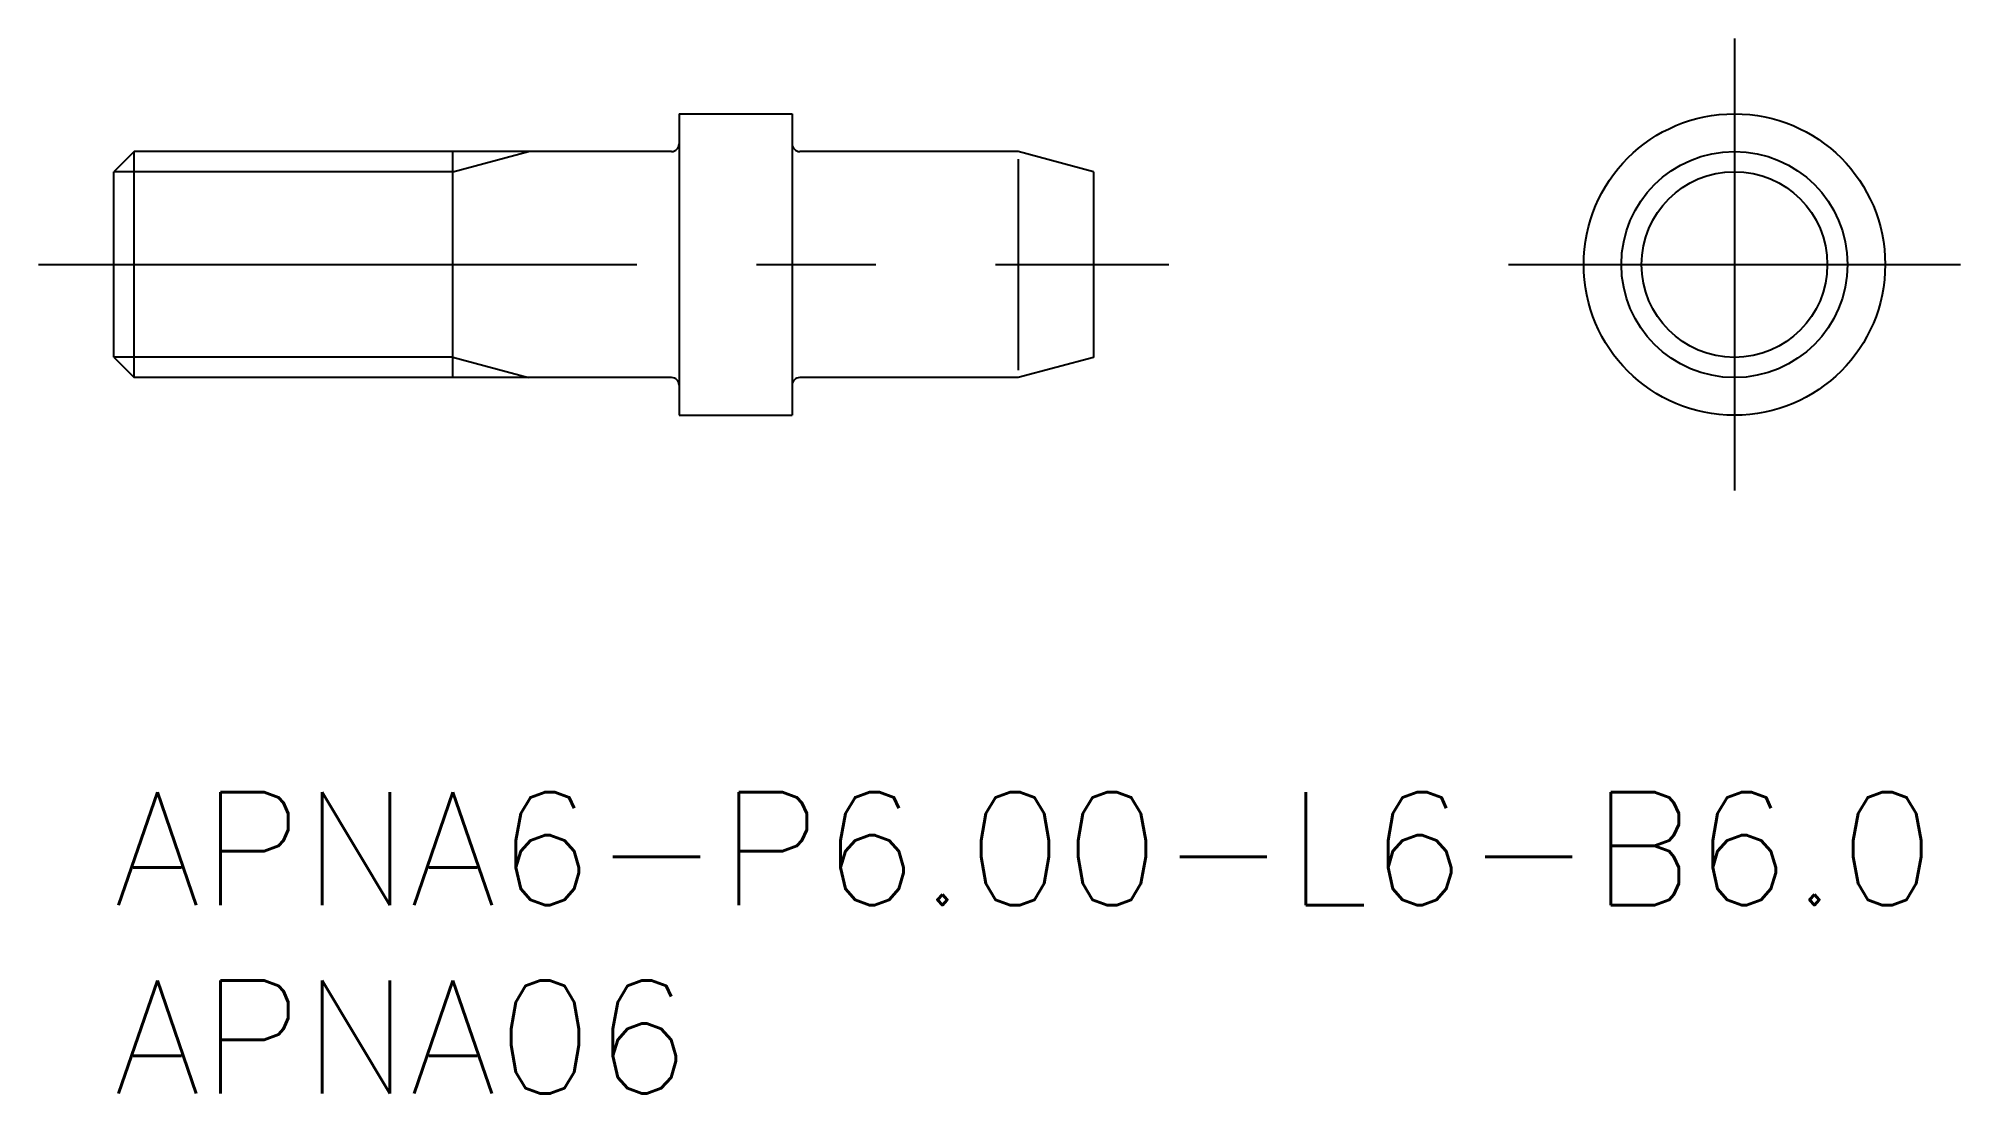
# Model space of a CAD drawing. Extents: x -2 to 49, y -8 to 20.
import ezdxf

# ---------------------------------------------------------------- set-up
doc = ezdxf.new("R2010")
doc.units = 0
doc.header["$LTSCALE"] = 0.5
doc.linetypes.add('CENTER', pattern=[50.8, 31.75, -6.35, 6.35, -6.35])
for name, color, linetype in [('MSM_CENTER', 1, 'CENTER'), ('MSM_CONTINUOUS', 7, 'CONTINUOUS'), ('MSM_NARROW', 5, 'CONTINUOUS'), ('MSM_PART_NUMBER', 7, 'CONTINUOUS')]:
    doc.layers.add(name, color=color, linetype=linetype)
doc.styles.get("Standard").update_dxf_attribs({"font": 'txt.shx', "height": 1.5, "bigfont": 'bigfont.shx'})

# ---------------------------------------------------------------- blocks, each defined once
blk = doc.blocks.new('*U4')
at = {"layer": 'MSM_PART_NUMBER'}
blk.add_text('APNA6-P6.00-L6-B6.0', height=3, dxfattribs=at).set_placement((0, -3))
blk = doc.blocks.new('*U5')
at = {"layer": 'MSM_PART_NUMBER'}
blk.add_text('APNA06', height=3, dxfattribs=at).set_placement((0, -8))

msp = doc.modelspace()

# ---------------------------------------------------------------- linework, layer by layer
at = {"layer": 'MSM_CENTER'}
for p, q in [((43.005, 20), (43.005, 8)), ((-2, 14), (28, 14)), ((37.005, 14), (49.005, 14))]:
    msp.add_line(p, q, dxfattribs=at)
at = {"layer": 'MSM_CONTINUOUS'}
for p, q in [((15, 18), (18, 18)), ((15, 18), (15, 10)), ((18, 18), (18, 10)), ((0.542, 17), (0, 16.458)), ((0.542, 11), (0.542, 17)), ((14.8, 17), (0.542, 17)), ((9, 11), (9, 17)), ((24, 17), (18.2, 17)), ((26, 16.464), (24, 17)), ((0, 11.542), (0, 16.458)), ((26, 16.464), (26, 11.536)), ((0, 11.542), (0.542, 11)), ((26, 11.536), (24, 11)), ((14.8, 11), (0.542, 11)), ((24, 11), (18.2, 11)), ((15, 10), (18, 10))]:
    msp.add_line(p, q, dxfattribs=at)
for radius in [4, 3, 2.464]:
    msp.add_circle((43.005, 14), radius, dxfattribs=at)
for centre, start, end in [((14.8, 17.2), 270, 0), ((18.2, 17.2), 180, 270), ((14.8, 10.8), 0, 90), ((18.2, 10.8), 90, 180)]:
    msp.add_arc(centre, 0.2, start, end, dxfattribs=at)
at = {"layer": 'MSM_NARROW'}
for p, q in [((9, 16.458), (11, 17)), ((9, 16.458), (0, 16.458)), ((24, 16.8), (24, 11.2)), ((9, 11.542), (0, 11.542)), ((9, 11.542), (11, 11))]:
    msp.add_line(p, q, dxfattribs=at)

# ---------------------------------------------------------------- block references
at = {"layer": 'MSM_CONTINUOUS'}
for name in ['*U4', '*U5']:
    msp.add_blockref(name, (0, 0), dxfattribs=at)

doc.saveas('drawing.dxf')
